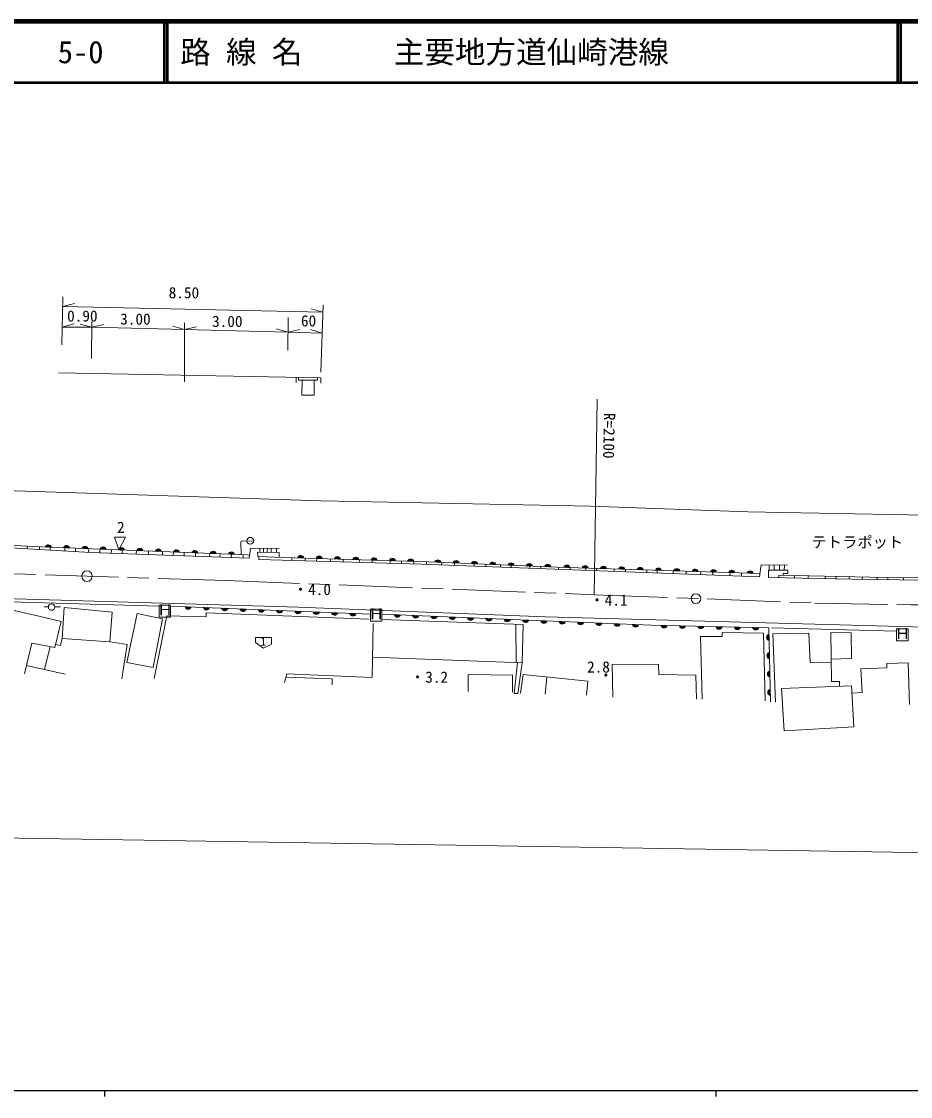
# Model space of a CAD drawing. Units: millimetres, scale not verified. Extents: x 40000 to 680000, y 20000 to 380000.
# Drawn here: x 154410 to 299868, y 204000 to 380000 of the extents above; entities that cross this region are included whole.
import ezdxf
from ezdxf.enums import TextEntityAlignment as Align

# ---------------------------------------------------------------- set-up
doc = ezdxf.new("R2010")
doc.units = ezdxf.units.MM
doc.header["$LTSCALE"] = 1000
doc.linetypes.add('CHAIN', pattern=[18.5, 12, -1.5, 3.5, -1.5])
for name, color, linetype, lineweight in [('M-BGD', 7, 'Continuous', 13), ('M-BMK', 2, 'CHAIN', 13), ('M-TTL', 2, 'Continuous', 140), ('M-TTL-BAND', 7, 'Continuous', 25), ('M-TTL-LINE', 7, 'Continuous', 50), ('M-TTL-TXT', 7, 'Continuous', 13), ('M-WORK', 1, 'Continuous', 13)]:
    doc.layers.add(name, color=color, linetype=linetype, lineweight=lineweight)
doc.styles.add('ＭＳ ゴシック', font='')
doc.styles.get('ＭＳ ゴシック').set_extended_font_data('MS Gothic')

msp = doc.modelspace()

# ---------------------------------------------------------------- linework, layer by layer
at = {"layer": 'M-BGD'}
for centre, radius in [((165120, 289189), 864), ((264752, 285522), 795)]:
    msp.add_circle(centre, radius, dxfattribs=at)
at = {"layer": 'M-BMK'}
msp.add_lwpolyline([(65086, 291803), (76029, 291624), (94212, 291614), (121296, 290581), (187907, 288465), (248132, 286152), (284149, 284787), (299966, 284510), (347082, 284520), (390438, 284494), (463036, 284920), (549584, 285905), (565265, 286135)], dxfattribs=at)
at = {"layer": 'M-TTL'}
msp.add_line((680000, 380000), (40000, 380000), dxfattribs=at)
at = {"layer": 'M-TTL-BAND'}
for p, q in [((40000, 205000), (579000, 205000)), ((168000, 205000), (168000, 204000)), ((268000, 205000), (268000, 204000))]:
    msp.add_line(p, q, dxfattribs=at)
at = {"layer": 'M-TTL-LINE'}
for p, q in [((177750, 380000), (177750, 370000)), ((178250, 380000), (178250, 370000)), ((297750, 380000), (297750, 370000)), ((298250, 380000), (298250, 370000)), ((40000, 370000), (680000, 370000))]:
    msp.add_line(p, q, dxfattribs=at)
at = {"layer": 'M-WORK'}
for p, q in [((161168, 334895), (161029, 327050)), ((161140, 333336), (163083, 333811)), ((161140, 333336), (203722, 332412)), ((203722, 332412), (201802, 332971)), ((203763, 333638), (203395, 322573)), ((165938, 330882), (165866, 324819)), ((198018, 331548), (197966, 326172)), ((161081, 329983), (163018, 330480)), ((161081, 329983), (165927, 329932)), ((165927, 329932), (164001, 330470)), ((165927, 329932), (167871, 330402)), ((165927, 329932), (181073, 329558)), ((181073, 329558), (179155, 330123)), ((181073, 330670), (181076, 321033)), ((181073, 329558), (183018, 330024)), ((181073, 329558), (197994, 329114)), ((197994, 329114), (196077, 329682)), ((197994, 329114), (199937, 329590)), ((203609, 328994), (201688, 329553)), ((197994, 329114), (203609, 328994)), ((199375, 321733), (199340, 320819)), ((199744, 321726), (199736, 321293)), ((199736, 321293), (202819, 321269)), ((202817, 321665), (202819, 321269)), ((248581, 318175), (248132, 286152)), ((155381, 294074), (155356, 293648)), ((157352, 293981), (157335, 293532)), ((169634, 295579), (170359, 293476)), ((159100, 293913), (159081, 293430)), ((161507, 293820), (161487, 293290)), ((163257, 293752), (163235, 293188)), ((165414, 293668), (165391, 293062)), ((167226, 293597), (167203, 292990)), ((169114, 293524), (169090, 292922)), ((170893, 293455), (170870, 292859)), ((173210, 293365), (173187, 292776)), ((175205, 293287), (175183, 292705)), ((177506, 293198), (177484, 292623)), ((179258, 293130), (179236, 292560)), ((181049, 293060), (181027, 292496)), ((182893, 292988), (182872, 292430)), ((185197, 292899), (185176, 292348)), ((186896, 292833), (186875, 292288)), ((188761, 292760), (188740, 292221)), ((190696, 292685), (190675, 292152)), ((191339, 292660), (191712, 292652)), ((197194, 292264), (193058, 292394)), ((193240, 292388), (193225, 291895)), ((193390, 293760), (193386, 293131)), ((193986, 293756), (193982, 293117)), ((194635, 293752), (194631, 293102)), ((195244, 293748), (195240, 293088)), ((196154, 293742), (196149, 293067)), ((198641, 292219), (198627, 291746)), ((200816, 292151), (200802, 291686)), ((202714, 292091), (202700, 291634)), ((204973, 292020), (204959, 291572)), ((207043, 291955), (207029, 291515)), ((209687, 291873), (209673, 291442)), ((211774, 291807), (211761, 291385)), ((214756, 291714), (214743, 291303)), ((216608, 291656), (216595, 291252)), ((218619, 291592), (218607, 291196)), ((220671, 291528), (220658, 291131)), ((223171, 291429), (223155, 291037)), ((225269, 291343), (225253, 290957)), ((228474, 291211), (228458, 290835)), ((230375, 291134), (230360, 290763)), ((232807, 291034), (232792, 290671)), ((234545, 290963), (234530, 290605)), ((237604, 290837), (237589, 290489)), ((239371, 290765), (239357, 290422)), ((242290, 290648), (242279, 290311)), ((244174, 290588), (244163, 290240)), ((246765, 290505), (246754, 290141)), ((248526, 290450), (248514, 290075)), ((276730, 291039), (276722, 290192)), ((277578, 291031), (277570, 290184)), ((278447, 291023), (278439, 290177)), ((279227, 291015), (279218, 290170)), ((251392, 290359), (251379, 289966)), ((253262, 290299), (253250, 289895)), ((256733, 290189), (256720, 289763)), ((258423, 290135), (258409, 289699)), ((261061, 290051), (261047, 289599)), ((263182, 289984), (263168, 289519)), ((265545, 289909), (265530, 289429)), ((267551, 289845), (267535, 289353)), ((270343, 289757), (270327, 289247)), ((272226, 289697), (272209, 289176)), ((278309, 289367), (278310, 288927)), ((280873, 289305), (280863, 288876)), ((283140, 289251), (283130, 288830)), ((285912, 289185), (285902, 288774)), ((287709, 289142), (287699, 288738)), ((289856, 289090), (289846, 288695)), ((291995, 289039), (291985, 288652)), ((294415, 288981), (294407, 288617)), ((296168, 288947), (296167, 288600)), ((298719, 288934), (298717, 288574)), ((136160, 285452), (176932, 284272)), ((146925, 284988), (157256, 282643)), ((158800, 284157), (158133, 284164)), ((159872, 284176), (160766, 284191)), ((178802, 284292), (211503, 282955)), ((157256, 282643), (160871, 281786)), ((235278, 281329), (235352, 275041)), ((277135, 280728), (297604, 280202)), ((158174, 273901), (159093, 277664)), ((155229, 274562), (161548, 273144)), ((211845, 275906), (236302, 275006)), ((240088, 269871), (240382, 272686)), ((235273, 269983), (235266, 269948)), ((564155, 239696), (78373, 247512))]:
    msp.add_line(p, q, dxfattribs=at)
for points in [[(160488, 322505), (203369, 321654), (203382, 320799)], [(200324, 321289), (200298, 318808), (202296, 318810), (202320, 321273)], [(65014, 305101), (68013, 304377), (87909, 304338), (104205, 304859), (149982, 303295), (203419, 301521), (247519, 300652), (273234, 299732), (319925, 298822), (360155, 299112)], [(191339, 292660), (156231, 294025), (135648, 295222), (113764, 296527), (106170, 297081), (98367, 297242), (81123, 296827), (78422, 296896), (74983, 297081), (67827, 297219), (65053, 297842)], [(65058, 297039), (68089, 296506), (86405, 296357), (92415, 296644), (104465, 296551), (121847, 295605), (165719, 293042), (191635, 292118), (191871, 293770), (196591, 293739)], [(169634, 295579), (171422, 295552), (170359, 293476)], [(190331, 292699), (190320, 294804), (190601, 294951), (192393, 294937)], [(193058, 292394), (193034, 293139), (196554, 293057), (196563, 292284)], [(275252, 289601), (242026, 290656), (221000, 291518), (197194, 292264)], [(193225, 291895), (219855, 291162), (275184, 289063)], [(275184, 289063), (275434, 291051), (279757, 291010)], [(276608, 290193), (279811, 290165), (279797, 289636), (279054, 289636), (279054, 289349)], [(276608, 290193), (276612, 288961), (293031, 288631)], [(278309, 289367), (295732, 288949), (308166, 288884), (332301, 289123)], [(293031, 288631), (308157, 288481), (345276, 288650), (372562, 288696), (399559, 288835), (413877, 289102)], [(65117, 287461), (71190, 288132), (89276, 287800), (110906, 286903), (144061, 285777), (199729, 284138), (240152, 282510), (300238, 280893), (387907, 280641), (417544, 280449)], [(161070, 278961), (161399, 284055), (169260, 283311), (168844, 278430)], [(160871, 281786), (159844, 277522), (156120, 278227), (154894, 273187)], [(176129, 272434), (178193, 282707), (184622, 282538), (184636, 283166), (211220, 282133)], [(213373, 282970), (257415, 281151), (276675, 280724), (276945, 268620)], [(213373, 282109), (236515, 281285), (236302, 275006)], [(197459, 271802), (197828, 273218), (211780, 272608), (211954, 281420)], [(265755, 269073), (265484, 279334), (269059, 279306), (269063, 279963), (275821, 279876), (276111, 268783)], [(277782, 268553), (277322, 279745), (283241, 279876), (283454, 275008), (286908, 275106)], [(288279, 271178), (288267, 271948), (286968, 271935), (286817, 279977), (290180, 279923), (290221, 275703), (286899, 275606)], [(159954, 277979), (160773, 277832), (161070, 278961), (168844, 278430), (171683, 277984), (170802, 272398)], [(235588, 275033), (235045, 269976), (235647, 269996), (236302, 275006)], [(251190, 269378), (251044, 274733), (258619, 274778), (258695, 273081), (264744, 272994), (264837, 269044)], [(290276, 270039), (291975, 270167), (291732, 274027), (295981, 274194), (295988, 274914), (299510, 274998), (299708, 268155)], [(227472, 270301), (227473, 273081), (234771, 272972), (234730, 270174)], [(236044, 270026), (236483, 273091), (247062, 271994), (246856, 269709)], [(197686, 272676), (205260, 272400), (205260, 271395)]]:
    msp.add_lwpolyline(points, dxfattribs=at)
for points in [[(176932, 284452), (178802, 284452), (178802, 282500), (176932, 282500)], [(211503, 283800), (213373, 283800), (213373, 281848), (211503, 281848)], [(173354, 283072), (171665, 275042), (175954, 274221), (177495, 282210)], [(297604, 280565), (299474, 280565), (299474, 278612), (297604, 278612)], [(192690, 279133), (195327, 279154), (195316, 278035), (194013, 277379), (192669, 278343)], [(278763, 270778), (279187, 263885), (290621, 264540), (290199, 271258)]]:
    msp.add_lwpolyline(points, close=True, dxfattribs=at)
for centre, radius in [((191833, 294984), 563), ((159337, 284136), 537)]:
    msp.add_circle(centre, radius, dxfattribs=at)
for centre, radius, start, end in [((158792, 293812), 512, 10.45464, 165.09387), ((158792, 293812), 410, 13.69993, 161.84857), ((158792, 293812), 308, 19.23438, 156.31413), ((158792, 293812), 205, 31.05764, 144.49086), ((161790, 293696), 512, 10.45464, 165.09387), ((161790, 293696), 410, 13.69993, 161.84857), ((161790, 293696), 308, 19.23438, 156.31413), ((164787, 293579), 512, 10.45464, 165.09387), ((164787, 293579), 410, 13.69993, 161.84857), ((167785, 293463), 512, 10.45464, 165.09387), ((161790, 293696), 205, 31.05764, 144.49086), ((164787, 293579), 308, 19.23438, 156.31413), ((164787, 293579), 205, 31.05764, 144.49086), ((167785, 293463), 410, 13.69993, 161.84857), ((167785, 293463), 308, 19.23438, 156.31413), ((167785, 293463), 205, 31.05764, 144.49086), ((170783, 293346), 512, 10.45464, 165.09387), ((170783, 293346), 410, 13.69993, 161.84857), ((170783, 293346), 308, 19.23438, 156.31413), ((170783, 293346), 205, 31.05764, 144.49086), ((173781, 293230), 512, 10.45464, 165.09387), ((173781, 293230), 410, 13.69993, 161.84857), ((173781, 293230), 308, 19.23438, 156.31413), ((173781, 293230), 205, 31.05764, 144.49086), ((176778, 293113), 512, 10.45464, 165.09387), ((176778, 293113), 410, 13.69993, 161.84857), ((176778, 293113), 308, 19.23438, 156.31413), ((176778, 293113), 205, 31.05764, 144.49086), ((179776, 292997), 512, 10.45464, 165.09387), ((179776, 292997), 410, 13.69993, 161.84857), ((179776, 292997), 308, 19.23438, 156.31413), ((179776, 292997), 205, 31.05764, 144.49086), ((182774, 292880), 512, 10.45464, 165.09387), ((182774, 292880), 410, 13.69993, 161.84857), ((182774, 292880), 308, 19.23438, 156.31413), ((182774, 292880), 205, 31.05764, 144.49086), ((185772, 292764), 512, 10.45464, 165.09387), ((185772, 292764), 410, 13.69993, 161.84857), ((185772, 292764), 308, 19.23438, 156.31413), ((185772, 292764), 205, 31.05764, 144.49086), ((188769, 292647), 512, 10.45464, 165.09387), ((188769, 292647), 410, 13.69993, 161.84857), ((188769, 292647), 308, 19.23438, 156.31413), ((188769, 292647), 205, 31.05764, 144.49086), ((200098, 292061), 512, 10.88455, 165.52378), ((200098, 292061), 410, 14.12984, 162.27848), ((200098, 292061), 308, 19.66429, 156.74404), ((200098, 292061), 205, 31.48755, 144.92077), ((203097, 291967), 512, 10.88455, 165.52378), ((203097, 291967), 410, 14.12984, 162.27848), ((203097, 291967), 308, 19.66429, 156.74404), ((203097, 291967), 205, 31.48755, 144.92077), ((206095, 291873), 512, 10.88455, 165.52378), ((206095, 291873), 410, 14.12984, 162.27848), ((206095, 291873), 308, 19.66429, 156.74404), ((209094, 291779), 512, 10.88455, 165.52378), ((209094, 291779), 410, 14.12984, 162.27848), ((212092, 291685), 512, 10.88455, 165.52378), ((206095, 291873), 205, 31.48755, 144.92077), ((209094, 291779), 308, 19.66429, 156.74404), ((209094, 291779), 205, 31.48755, 144.92077), ((212092, 291685), 410, 14.12984, 162.27848), ((212092, 291685), 308, 19.66429, 156.74404), ((212092, 291685), 205, 31.48755, 144.92077), ((215091, 291591), 512, 10.88455, 165.52378), ((215091, 291591), 410, 14.12984, 162.27848), ((215091, 291591), 308, 19.66429, 156.74404), ((215091, 291591), 205, 31.48755, 144.92077), ((218089, 291496), 512, 10.88455, 165.52378), ((218089, 291496), 410, 14.12984, 162.27848), ((218089, 291496), 308, 19.66429, 156.74404), ((218089, 291496), 205, 31.48755, 144.92077), ((222516, 291343), 512, 10.33325, 164.97248), ((222516, 291343), 410, 13.57855, 161.72719), ((222516, 291343), 308, 19.113, 156.19274), ((222516, 291343), 205, 30.93626, 144.36948), ((225514, 291220), 512, 10.33325, 164.97248), ((225514, 291220), 410, 13.57855, 161.72719), ((225514, 291220), 308, 19.113, 156.19274), ((225514, 291220), 205, 30.93626, 144.36948), ((228511, 291097), 512, 10.33325, 164.97248), ((228511, 291097), 410, 13.57855, 161.72719), ((228511, 291097), 308, 19.113, 156.19274), ((228511, 291097), 205, 30.93626, 144.36948), ((231509, 290974), 512, 10.33325, 164.97248), ((231509, 290974), 410, 13.57855, 161.72719), ((231509, 290974), 308, 19.113, 156.19274), ((231509, 290974), 205, 30.93626, 144.36948), ((234506, 290852), 512, 10.33325, 164.97248), ((234506, 290852), 410, 13.57855, 161.72719), ((234506, 290852), 308, 19.113, 156.19274), ((234506, 290852), 205, 30.93626, 144.36948), ((237504, 290729), 512, 10.33325, 164.97248), ((237504, 290729), 410, 13.57855, 161.72719), ((237504, 290729), 308, 19.113, 156.19274), ((237504, 290729), 205, 30.93626, 144.36948), ((240501, 290606), 512, 10.33325, 164.97248), ((240501, 290606), 410, 13.57855, 161.72719), ((240501, 290606), 308, 19.113, 156.19274), ((240501, 290606), 205, 30.93626, 144.36948), ((243643, 290492), 512, 10.86138, 165.50061), ((243643, 290492), 410, 14.10667, 162.25531), ((243643, 290492), 308, 19.64112, 156.72087), ((243643, 290492), 205, 31.46438, 144.8976), ((246641, 290397), 512, 10.86138, 165.50061), ((246641, 290397), 410, 14.10667, 162.25531), ((246641, 290397), 308, 19.64112, 156.72087), ((246641, 290397), 205, 31.46438, 144.8976), ((249640, 290302), 512, 10.86138, 165.50061), ((249640, 290302), 410, 14.10667, 162.25531), ((249640, 290302), 308, 19.64112, 156.72087), ((249640, 290302), 205, 31.46438, 144.8976), ((252638, 290206), 512, 10.86138, 165.50061), ((252638, 290206), 410, 14.10667, 162.25531), ((252638, 290206), 308, 19.64112, 156.72087), ((252638, 290206), 205, 31.46438, 144.8976), ((255637, 290111), 512, 10.86138, 165.50061), ((255637, 290111), 410, 14.10667, 162.25531), ((255637, 290111), 308, 19.64112, 156.72087), ((258635, 290016), 512, 10.86138, 165.50061), ((258635, 290016), 410, 14.10667, 162.25531), ((261634, 289921), 512, 10.86138, 165.50061), ((255637, 290111), 205, 31.46438, 144.8976), ((258635, 290016), 308, 19.64112, 156.72087), ((258635, 290016), 205, 31.46438, 144.8976), ((261634, 289921), 410, 14.10667, 162.25531), ((261634, 289921), 308, 19.64112, 156.72087), ((261634, 289921), 205, 31.46438, 144.8976), ((264632, 289825), 512, 10.86138, 165.50061), ((264632, 289825), 410, 14.10667, 162.25531), ((264632, 289825), 308, 19.64112, 156.72087), ((264632, 289825), 205, 31.46438, 144.8976), ((267631, 289730), 512, 10.86138, 165.50061), ((267631, 289730), 410, 14.10667, 162.25531), ((267631, 289730), 308, 19.64112, 156.72087), ((267631, 289730), 205, 31.46438, 144.8976), ((270629, 289635), 512, 10.86138, 165.50061), ((270629, 289635), 410, 14.10667, 162.25531), ((270629, 289635), 308, 19.64112, 156.72087), ((270629, 289635), 205, 31.46438, 144.8976), ((273628, 289540), 512, 10.86138, 165.50061), ((273628, 289540), 410, 14.10667, 162.25531), ((273628, 289540), 308, 19.64112, 156.72087), ((273628, 289540), 205, 31.46438, 144.8976), ((181668, 284288), 512, 190.33809, 344.97733), ((181668, 284288), 410, 193.58339, 341.73203), ((181668, 284288), 308, 199.11784, 336.19758), ((181668, 284288), 205, 210.9411, 324.37432), ((184666, 284165), 512, 190.33809, 344.97733), ((184666, 284165), 410, 193.58339, 341.73203), ((184666, 284165), 308, 199.11784, 336.19758), ((184666, 284165), 205, 210.9411, 324.37432), ((187663, 284043), 512, 190.33809, 344.97733), ((187663, 284043), 410, 193.58339, 341.73203), ((187663, 284043), 308, 199.11784, 336.19758), ((187663, 284043), 205, 210.9411, 324.37432), ((190661, 283920), 512, 190.33809, 344.97733), ((190661, 283920), 410, 193.58339, 341.73203), ((190661, 283920), 308, 199.11784, 336.19758), ((190661, 283920), 205, 210.9411, 324.37432), ((193658, 283797), 512, 190.33809, 344.97733), ((193658, 283797), 410, 193.58339, 341.73203), ((193658, 283797), 308, 199.11784, 336.19758), ((193658, 283797), 205, 210.9411, 324.37432), ((196656, 283675), 512, 190.33809, 344.97733), ((196656, 283675), 410, 193.58339, 341.73203), ((196656, 283675), 308, 199.11784, 336.19758), ((196656, 283675), 205, 210.9411, 324.37432), ((199653, 283552), 512, 190.33809, 344.97733), ((199653, 283552), 410, 193.58339, 341.73203), ((199653, 283552), 308, 199.11784, 336.19758), ((199653, 283552), 205, 210.9411, 324.37432), ((202651, 283430), 512, 190.33809, 344.97733), ((202651, 283430), 410, 193.58339, 341.73203), ((202651, 283430), 308, 199.11784, 336.19758), ((202651, 283430), 205, 210.9411, 324.37432), ((205648, 283307), 512, 190.33809, 344.97733), ((205648, 283307), 410, 193.58339, 341.73203), ((205648, 283307), 308, 199.11784, 336.19758), ((205648, 283307), 205, 210.9411, 324.37432), ((208646, 283184), 512, 190.33809, 344.97733), ((208646, 283184), 410, 193.58339, 341.73203), ((208646, 283184), 308, 199.11784, 336.19758), ((208646, 283184), 205, 210.9411, 324.37432), ((215915, 282978), 512, 190.31514, 344.95438), ((215915, 282978), 410, 193.56044, 341.70908), ((215915, 282978), 308, 199.09489, 336.17463), ((215915, 282978), 205, 210.91815, 324.35137), ((218913, 282854), 512, 190.31514, 344.95438), ((218913, 282854), 410, 193.56044, 341.70908), ((218913, 282854), 308, 199.09489, 336.17463), ((218913, 282854), 205, 210.91815, 324.35137), ((221910, 282730), 512, 190.31514, 344.95438), ((221910, 282730), 410, 193.56044, 341.70908), ((221910, 282730), 308, 199.09489, 336.17463), ((221910, 282730), 205, 210.91815, 324.35137), ((224908, 282606), 512, 190.31514, 344.95438), ((224908, 282606), 410, 193.56044, 341.70908), ((224908, 282606), 308, 199.09489, 336.17463), ((224908, 282606), 205, 210.91815, 324.35137), ((227905, 282483), 512, 190.31514, 344.95438), ((227905, 282483), 410, 193.56044, 341.70908), ((227905, 282483), 308, 199.09489, 336.17463), ((227905, 282483), 205, 210.91815, 324.35137), ((230903, 282359), 512, 190.31514, 344.95438), ((230903, 282359), 410, 193.56044, 341.70908), ((230903, 282359), 308, 199.09489, 336.17463), ((230903, 282359), 205, 210.91815, 324.35137), ((233900, 282235), 512, 190.31514, 344.95438), ((233900, 282235), 410, 193.56044, 341.70908), ((233900, 282235), 308, 199.09489, 336.17463), ((233900, 282235), 205, 210.91815, 324.35137), ((236897, 282111), 512, 190.31514, 344.95438), ((236897, 282111), 410, 193.56044, 341.70908), ((236897, 282111), 308, 199.09489, 336.17463), ((236897, 282111), 205, 210.91815, 324.35137), ((239895, 281987), 512, 190.31514, 344.95438), ((239895, 281987), 410, 193.56044, 341.70908), ((239895, 281987), 308, 199.09489, 336.17463), ((239895, 281987), 205, 210.91815, 324.35137), ((242892, 281864), 512, 190.31514, 344.95438), ((242892, 281864), 410, 193.56044, 341.70908), ((242892, 281864), 308, 199.09489, 336.17463), ((242892, 281864), 205, 210.91815, 324.35137), ((245890, 281740), 512, 190.31514, 344.95438), ((245890, 281740), 410, 193.56044, 341.70908), ((245890, 281740), 308, 199.09489, 336.17463), ((245890, 281740), 205, 210.91815, 324.35137), ((248887, 281616), 512, 190.31514, 344.95438), ((248887, 281616), 410, 193.56044, 341.70908), ((248887, 281616), 308, 199.09489, 336.17463), ((248887, 281616), 205, 210.91815, 324.35137), ((251885, 281492), 512, 190.31514, 344.95438), ((251885, 281492), 410, 193.56044, 341.70908), ((251885, 281492), 308, 199.09489, 336.17463), ((251885, 281492), 205, 210.91815, 324.35137), ((254882, 281368), 512, 190.31514, 344.95438), ((254882, 281368), 410, 193.56044, 341.70908), ((254882, 281368), 308, 199.09489, 336.17463), ((254882, 281368), 205, 210.91815, 324.35137), ((259550, 281216), 512, 191.41015, 346.04938), ((259550, 281216), 410, 194.65545, 342.80409), ((259550, 281216), 308, 200.18989, 337.26964), ((259550, 281216), 205, 212.01316, 325.44638), ((262549, 281150), 512, 191.41015, 346.04938), ((262549, 281150), 410, 194.65545, 342.80409), ((262549, 281150), 308, 200.18989, 337.26964), ((262549, 281150), 205, 212.01316, 325.44638), ((265548, 281083), 512, 191.41015, 346.04938), ((265548, 281083), 410, 194.65545, 342.80409), ((265548, 281083), 308, 200.18989, 337.26964), ((265548, 281083), 205, 212.01316, 325.44638), ((268548, 281017), 512, 191.41015, 346.04938), ((268548, 281017), 410, 194.65545, 342.80409), ((268548, 281017), 308, 200.18989, 337.26964), ((268548, 281017), 205, 212.01316, 325.44638), ((271547, 280950), 512, 191.41015, 346.04938), ((271547, 280950), 410, 194.65545, 342.80409), ((271547, 280950), 308, 200.18989, 337.26964), ((271547, 280950), 205, 212.01316, 325.44638), ((274546, 280884), 512, 191.41015, 346.04938), ((274546, 280884), 410, 194.65545, 342.80409), ((274546, 280884), 308, 200.18989, 337.26964), ((274546, 280884), 205, 212.01316, 325.44638), ((276823, 279173), 512, 103.95503, 258.59426), ((276823, 279173), 410, 107.20033, 255.34897), ((276823, 279173), 308, 112.73478, 249.81452), ((276823, 279173), 205, 124.55804, 237.99126), ((276889, 276174), 512, 103.95503, 258.59426), ((276889, 276174), 410, 107.20033, 255.34897), ((276889, 276174), 308, 112.73478, 249.81452), ((276889, 276174), 205, 124.55804, 237.99126), ((276956, 273175), 512, 103.95503, 258.59426), ((276956, 273175), 410, 107.20033, 255.34897), ((276956, 273175), 308, 112.73478, 249.81452), ((276956, 273175), 205, 124.55804, 237.99126), ((277023, 270176), 512, 103.95503, 258.59426), ((277023, 270176), 410, 107.20033, 255.34897), ((277023, 270176), 308, 112.73478, 249.81452), ((277023, 270176), 205, 124.55804, 237.99126)]:
    msp.add_arc(centre, radius, start, end, dxfattribs=at)

# ---------------------------------------------------------------- texts
at = {"layer": 'M-TTL-TXT', "style": 'ＭＳ ゴシック'}
for s, p in [('図面コード      5-0', (120380, 375000)), ('路 線 名      主要地方道仙崎港線', (180380, 375000))]:
    msp.add_text(s, height=3666, dxfattribs=at).set_placement(p, align=Align.MIDDLE_LEFT)
at = {"layer": 'M-WORK', "style": 'ＭＳ ゴシック'}
for s, height, p in [('8.50', 1833, (178491, 334132)), ('0.90', 1833, (161870, 330323)), ('3.00', 1833, (170555, 329818)), ('3.00', 1833, (185588, 329439)), ('60', 1833, (200132, 329526)), ('2', 1833, (170032, 295727)), ('テトラポット', 1833, (283673, 293299)), ('・4.0', 1833, (198808, 285548)), ('・4.1', 1833, (247325, 283807)), ('1', 1320, (193531, 277427)), ('2.8', 1833, (246950, 272864)), ('・3.2', 1833, (217965, 271196)), ('・', 1833, (248774, 271502))]:
    msp.add_text(s, height=height, dxfattribs=at).set_placement(p, align=Align.BOTTOM_LEFT)
msp.add_text('R=2100', height=1833, rotation=268.755, dxfattribs=at).set_placement((249184, 315950), align=Align.BOTTOM_LEFT)
for p in [(177892, 282213), (212463, 281561), (298564, 278326)]:
    msp.add_text('Ｈ', height=1833, dxfattribs=at).set_placement(p, align=Align.BOTTOM_CENTER)

doc.saveas('drawing.dxf')
